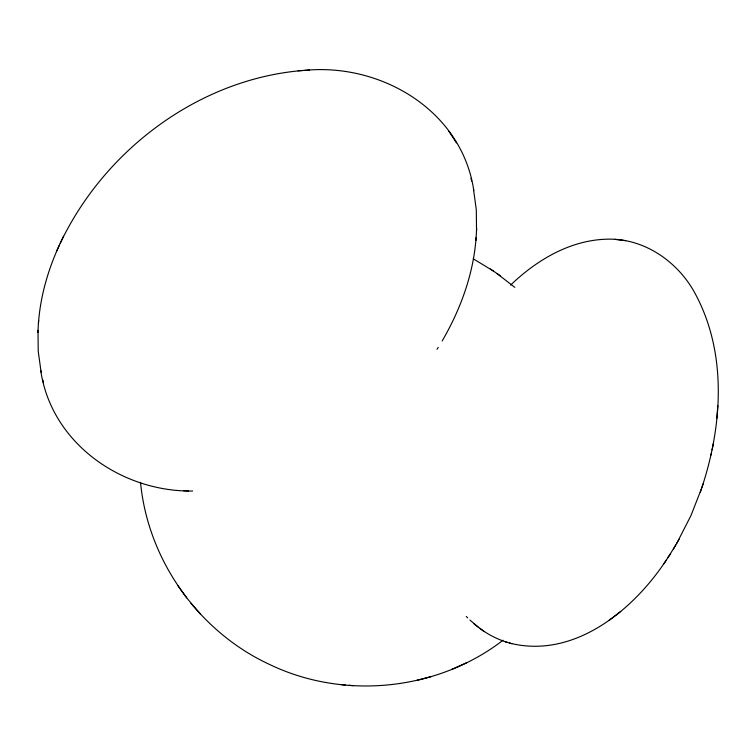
<?xml version="1.0" encoding="UTF-8"?>
<svg xmlns="http://www.w3.org/2000/svg" width="756" height="756" viewBox="0 0 756 756"><rect width="100%" height="100%" fill="white"/><g stroke="black" fill="none" stroke-linecap="round" stroke-linejoin="round"><path stroke-width="1.13" d="M38.008 330.344L38.216 351.256L41.126 372.226M476.535 230.646L476.308 209.781L473.426 188.849M701.937 487.374C722.33 425.656 727.13 354.11 695.955 295.086C679.162 262.502 644.877 238.168 607.446 239.17C570.421 239.945 536.656 259.979 510.621 285.097M442.203 340.918C460.536 309.374 473.492 274.107 476.1 237.526M38.433 323.502C40.361 296.239 48.11 269.542 59.526 244.793M37.885 332.46L38.603 320.459M475.94 240.512L476.639 228.567M716.877 418.2L717.822 405.585M712.095 449.858L713.286 443.8M710.971 455.159L711.32 453.477M676.847 543.186L690.956 515.573L701.596 488.367M700.302 492.203L703.137 483.84M60.206 243.375C104.517 149.868 199.083 78.841 303.194 70.459M56.445 251.474L63.513 236.203M668.002 557.541L675.779 545M673.407 549.102L679.105 539.293M437.006 349.291L438.196 347.429M509.487 643.044C573.539 659.44 633.216 610.508 666.348 560.026M663.541 564.26L670.676 553.515M503.023 640.247C437.63 690.691 344.122 700.33 269.722 664.524C198.752 631.818 147.892 560.158 140.521 482.356M609.109 620.336L620.752 611.415M452.041 669.296L466.622 662.747M416.461 680.485L423.568 678.623M423.776 678.567L431.241 676.611M304.422 70.403C381.024 62.72 461.944 110.433 473.814 190.635M298.1 70.781L309.488 70.072M40.72 370.412C51.361 443.394 121.735 492.08 192.638 491.022M183.557 490.682L188.556 490.88M341.655 684.7L345.341 685.03M349.092 685.314L353.288 685.692M614.656 239.359L625.656 240.691M479.843 628.312C488.111 634.653 497.646 639.396 507.597 642.477M505.292 641.806L511.812 643.715M473.256 258.798L493.47 271.083M497.032 273.568L514.808 287.365M490.417 268.985L500.548 275.987M469.93 620.062L478 626.904M473.728 623.709L484.237 631.6M466.291 616.48L467.709 617.888M190.947 603.241L200.274 613.872M177.858 585.635L186.647 597.845M448.856 131.242L456.426 142.903M42.894 379.985L43.527 382.782M471.026 178.312L471.64 181.071"/></g></svg>
